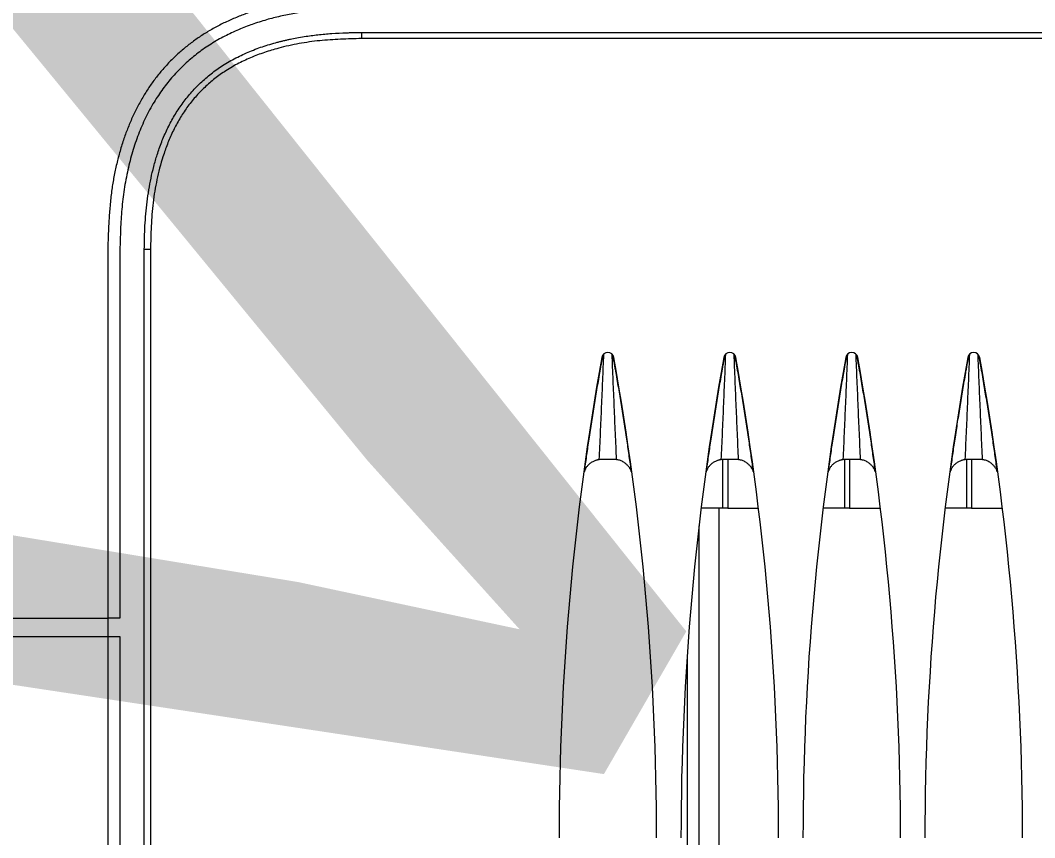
# Model space of a CAD drawing. Header units: metres. Extents: x -101133.8 to -101066.7, y -24899.3 to -24824.7.
# Drawn here: x -101108.5164 to -101108.4333, y -24833.4505 to -24833.3835 of the extents above; entities that cross this region are included whole.
import ezdxf

# ---------------------------------------------------------------- set-up
doc = ezdxf.new("R2010")
doc.units = ezdxf.units.M
doc.header["$LTSCALE"] = 0.2
doc.header["$PDSIZE"] = -5
for name, color, linetype in [('CMT-COTATION DIVERS', 1, 'Continuous'), ('CMT-CVC-MATERIEL', 30, 'Continuous'), ('CMT-PLB-EV-SOUS DALLAGE', 1, 'Continuous')]:
    doc.layers.add(name, color=color, linetype=linetype)
doc.styles.add('Arial', font='arial.ttf')
doc.styles.get("Standard").update_dxf_attribs({"font": 'arial.ttf'})
doc.dimstyles.get("Standard").update_dxf_attribs({"dimtxt": 0.18, "dimasz": 0.18, "dimexe": 0.18, "dimexo": 0.0625, "dimgap": 0.09, "dimtad": 0, "dimtih": 1, "dimtoh": 1, "dimdec": 4, "dimzin": 0, "dimdsep": 46, "dimtxsty": 'Standard', "dimcen": 0.09, "dimadec": 0, "dimazin": 0, "dimtfac": 1, "dimtdec": 4, "dimtofl": 0, "dimtmove": 0, "dimatfit": 3, "dimfxl": 1, "dimtolj": 1, "dimtzin": 0, "dimarcsym": 0})

# ---------------------------------------------------------------- blocks, each defined once
blk = doc.blocks.new('Cassette 600x600')
at = {"linetype": 'Continuous', "lineweight": 13}
for p, q in [((-20483.73, 72.805), (-20483.73, 443.205)), ((-20483.23, 443.205), (-20483.23, 72.805)), ((-20449.23, 124.73), (-20449.23, 124.764)), ((-20444.73, 122.832), (-20444.73, 125.361)), ((-20455.73, 123.702), (-20455.73, 123.736)), ((-20448.72, 123.7), (-20448.73, 123.527)), ((-20455.73, 122.274), (-20455.73, 122.308)), ((-20448.73, 122.832), (-20444.73, 122.832)), ((-20448.73, 122.483), (-20448.72, 122.31)), ((-20448.726, 122.421), (-20444.73, 122.421)), ((-20444.73, 122.832), (-20444.73, 122.421)), ((-20444.73, 122.421), (-20444.73, 120.649)), ((-20449.23, 121.246), (-20449.23, 121.28)), ((-20444.73, 112.832), (-20444.73, 115.361)), ((-20449.23, 114.73), (-20449.23, 114.764)), ((-20455.73, 113.702), (-20455.73, 113.736)), ((-20448.72, 113.7), (-20448.73, 113.527)), ((-20455.73, 112.274), (-20455.73, 112.308)), ((-20448.73, 112.832), (-20444.73, 112.832)), ((-20448.73, 112.483), (-20448.72, 112.31)), ((-20448.726, 112.421), (-20444.73, 112.421)), ((-20444.73, 112.832), (-20444.73, 112.421)), ((-20444.73, 112.421), (-20444.73, 110.649)), ((-20449.23, 111.246), (-20449.23, 111.28)), ((-20444.73, 102.832), (-20444.73, 105.361)), ((-20449.23, 104.73), (-20449.23, 104.764)), ((-20455.73, 103.702), (-20455.73, 103.736)), ((-20448.72, 103.7), (-20448.73, 103.527)), ((-20455.73, 102.274), (-20455.73, 102.308)), ((-20448.73, 102.832), (-20444.73, 102.832)), ((-20448.73, 102.483), (-20448.72, 102.31)), ((-20448.726, 102.421), (-20444.73, 102.421)), ((-20444.73, 102.832), (-20444.73, 102.421)), ((-20444.73, 102.421), (-20444.73, 100.649)), ((-20444.73, 102.102), (-20340.23, 102.102)), ((-20449.23, 101.246), (-20449.23, 101.28)), ((-20443.282, 100.477), (-20340.23, 100.477)), ((-20432.638, 99.505), (-20340.23, 99.505)), ((-20455.73, 93.702), (-20455.73, 93.736)), ((-20448.72, 93.7), (-20448.73, 93.527)), ((-20448.73, 92.483), (-20448.72, 92.31)), ((-20455.73, 92.274), (-20455.73, 92.308)), ((-20483.73, 72.805), (-20483.23, 72.805)), ((-20465.93, 55.505), (-20465.93, 55.005)), ((-20465.93, 55.505), (-20095.53, 55.505)), ((-20095.53, 55.005), (-20465.93, 55.005)), ((-20465.93, 53.005), (-20456.729, 53.005)), ((-20456.729, 53.005), (-20435.73, 53.005)), ((-20437.73, 53.005), (-20436.942, 53.005)), ((-20435.73, 53.005), (-20435.73, 52.005)), ((-20434.23, 53.005), (-20127.23, 53.005)), ((-20434.23, 52.005), (-20434.23, 53.005)), ((-20465.93, 52.005), (-20435.73, 52.005)), ((-20435.73, -42.828), (-20435.73, 52.005)), ((-20435.73, 52.005), (-20434.23, 52.005)), ((-20434.23, -42.828), (-20434.23, 52.005)), ((-20434.23, 52.005), (-20127.23, 52.005))]:
    blk.add_line(p, q, dxfattribs=at)
for centre, radius, start, end in [((-20417.73, -95.495), 222.5, 90, 100.18749), ((-20456.995, 123.005), 0.5, 100.18749, 259.81251), ((-20417.73, 341.505), 222.5, 259.81251, 270), ((-20417.73, -105.495), 222.5, 90, 100.18749), ((-20456.995, 113.005), 0.5, 100.18749, 259.81251), ((-20417.73, 331.505), 222.5, 259.81251, 270), ((-20417.73, -115.495), 222.5, 90, 100.18749), ((-20456.995, 103.005), 0.5, 100.18749, 259.81251), ((-20417.73, 321.505), 222.5, 259.81251, 270), ((-20417.73, -125.495), 222.5, 90, 100.18749), ((-20456.995, 93.005), 0.5, 100.18749, 259.81251), ((-20417.73, 311.505), 222.5, 259.81251, 270)]:
    blk.add_arc(centre, radius, start, end, dxfattribs=at)
for points, knots in [([(-20447.719, 124.945), (-20447.929, 124.916), (-20448.138, 124.887), (-20448.347, 124.857), (-20448.556, 124.828), (-20448.764, 124.799), (-20448.975, 124.769), (-20449.185, 124.739), (-20449.396, 124.709), (-20449.602, 124.679), (-20449.808, 124.65), (-20450.008, 124.621), (-20450.229, 124.588), (-20450.451, 124.555), (-20450.694, 124.519), (-20450.931, 124.483), (-20451.168, 124.447), (-20451.399, 124.412), (-20451.632, 124.376), (-20451.865, 124.34), (-20452.099, 124.303), (-20452.333, 124.266), (-20452.567, 124.229), (-20452.8, 124.192), (-20453.034, 124.154), (-20453.267, 124.117), (-20453.5, 124.079), (-20453.734, 124.04), (-20453.968, 124.002), (-20454.204, 123.963), (-20454.434, 123.924), (-20454.664, 123.886), (-20454.888, 123.848), (-20455.133, 123.806), (-20455.378, 123.764), (-20455.644, 123.718), (-20455.833, 123.685), (-20455.977, 123.66), (-20456.077, 123.642), (-20456.188, 123.622), (-20456.3, 123.602), (-20456.424, 123.581), (-20456.544, 123.559), (-20456.664, 123.538), (-20456.782, 123.517), (-20456.9, 123.496), (-20457.018, 123.475), (-20457.136, 123.453), (-20457.255, 123.432)], [0, 0, 0, 0, 1, 1, 1, 2, 2, 2, 3, 3, 3, 4, 4, 4, 5, 5, 5, 6, 6, 6, 7, 7, 7, 8, 8, 8, 9, 9, 9, 10, 10, 10, 11, 11, 11, 12, 12, 12, 13, 13, 13, 14, 14, 14, 15, 15, 15, 16, 16, 16, 16]), ([(-20447.719, 124.945), (-20447.727, 124.942), (-20447.735, 124.939), (-20447.743, 124.936), (-20447.751, 124.934), (-20447.759, 124.931), (-20447.767, 124.928), (-20447.775, 124.925), (-20447.783, 124.921), (-20447.79, 124.918), (-20447.798, 124.916), (-20447.805, 124.913), (-20447.814, 124.909), (-20447.836, 124.9), (-20447.871, 124.884), (-20447.901, 124.869), (-20447.932, 124.854), (-20447.958, 124.84), (-20447.984, 124.824), (-20448.011, 124.808), (-20448.039, 124.791), (-20448.063, 124.775), (-20448.088, 124.759), (-20448.109, 124.744), (-20448.137, 124.722), (-20448.166, 124.7), (-20448.202, 124.67), (-20448.233, 124.642), (-20448.265, 124.614), (-20448.293, 124.586), (-20448.32, 124.557), (-20448.348, 124.528), (-20448.375, 124.497), (-20448.398, 124.468), (-20448.422, 124.439), (-20448.442, 124.412), (-20448.467, 124.375), (-20448.493, 124.338), (-20448.523, 124.29), (-20448.548, 124.244), (-20448.574, 124.197), (-20448.595, 124.153), (-20448.614, 124.109), (-20448.633, 124.064), (-20448.649, 124.02), (-20448.664, 123.971), (-20448.678, 123.922), (-20448.691, 123.868), (-20448.698, 123.833), (-20448.701, 123.82), (-20448.703, 123.81), (-20448.705, 123.799), (-20448.706, 123.789), (-20448.708, 123.777), (-20448.71, 123.766), (-20448.712, 123.755), (-20448.713, 123.744), (-20448.715, 123.733), (-20448.717, 123.722), (-20448.718, 123.711), (-20448.72, 123.7)], [0, 0, 0, 0, 1, 1, 1, 2, 2, 2, 3, 3, 3, 4, 4, 4, 5, 5, 5, 6, 6, 6, 7, 7, 7, 8, 8, 8, 9, 9, 9, 10, 10, 10, 11, 11, 11, 12, 12, 12, 13, 13, 13, 14, 14, 14, 15, 15, 15, 16, 16, 16, 17, 17, 17, 18, 18, 18, 19, 19, 19, 20, 20, 20, 20]), ([(-20457.374, 123.331), (-20457.014, 123.346), (-20456.653, 123.36), (-20456.293, 123.375), (-20455.933, 123.39), (-20455.573, 123.404), (-20455.212, 123.419), (-20454.852, 123.434), (-20454.492, 123.449), (-20454.132, 123.464), (-20453.771, 123.479), (-20453.411, 123.494), (-20453.05, 123.509), (-20452.69, 123.524), (-20452.329, 123.54), (-20451.968, 123.556), (-20451.607, 123.571), (-20451.246, 123.587), (-20450.885, 123.603), (-20450.525, 123.619), (-20450.164, 123.635), (-20449.803, 123.651), (-20449.442, 123.668), (-20449.081, 123.684), (-20448.72, 123.7)], [0, 0, 0, 0, 1, 1, 1, 2, 2, 2, 3, 3, 3, 4, 4, 4, 5, 5, 5, 6, 6, 6, 7, 7, 7, 8, 8, 8, 8]), ([(-20448.73, 123.527), (-20448.73, 123.507), (-20448.73, 123.487), (-20448.73, 123.466), (-20448.73, 123.446), (-20448.73, 123.425), (-20448.73, 123.404), (-20448.73, 123.383), (-20448.73, 123.363), (-20448.73, 123.341), (-20448.73, 123.32), (-20448.73, 123.299), (-20448.73, 123.277), (-20448.73, 123.255), (-20448.73, 123.233), (-20448.73, 123.211), (-20448.73, 123.189), (-20448.73, 123.166), (-20448.73, 123.143), (-20448.73, 123.121), (-20448.73, 123.098), (-20448.73, 123.075), (-20448.73, 123.052), (-20448.73, 123.029), (-20448.73, 123.006), (-20448.73, 122.983), (-20448.73, 122.96), (-20448.73, 122.937), (-20448.73, 122.914), (-20448.73, 122.891), (-20448.73, 122.868), (-20448.73, 122.845), (-20448.73, 122.823), (-20448.73, 122.8), (-20448.73, 122.778), (-20448.73, 122.756), (-20448.73, 122.734), (-20448.73, 122.712), (-20448.73, 122.691), (-20448.73, 122.67), (-20448.73, 122.648), (-20448.73, 122.627), (-20448.73, 122.607), (-20448.73, 122.586), (-20448.73, 122.565), (-20448.73, 122.544), (-20448.73, 122.524), (-20448.73, 122.503), (-20448.73, 122.483)], [0, 0, 0, 0, 1, 1, 1, 2, 2, 2, 3, 3, 3, 4, 4, 4, 5, 5, 5, 6, 6, 6, 7, 7, 7, 8, 8, 8, 9, 9, 9, 10, 10, 10, 11, 11, 11, 12, 12, 12, 13, 13, 13, 14, 14, 14, 15, 15, 15, 16, 16, 16, 16]), ([(-20448.72, 122.31), (-20449.081, 122.327), (-20449.442, 122.343), (-20449.803, 122.359), (-20450.164, 122.375), (-20450.525, 122.391), (-20450.885, 122.407), (-20451.246, 122.423), (-20451.607, 122.439), (-20451.968, 122.454), (-20452.329, 122.47), (-20452.69, 122.486), (-20453.05, 122.501), (-20453.411, 122.516), (-20453.771, 122.532), (-20454.132, 122.547), (-20454.492, 122.562), (-20454.852, 122.576), (-20455.212, 122.591), (-20455.573, 122.606), (-20455.933, 122.621), (-20456.293, 122.635), (-20456.653, 122.65), (-20457.014, 122.664), (-20457.374, 122.679)], [0, 0, 0, 0, 1, 1, 1, 2, 2, 2, 3, 3, 3, 4, 4, 4, 5, 5, 5, 6, 6, 6, 7, 7, 7, 8, 8, 8, 8]), ([(-20457.255, 122.578), (-20457.136, 122.557), (-20457.018, 122.536), (-20456.9, 122.515), (-20456.782, 122.493), (-20456.664, 122.473), (-20456.544, 122.451), (-20456.424, 122.43), (-20456.3, 122.408), (-20456.188, 122.388), (-20456.077, 122.368), (-20455.977, 122.351), (-20455.833, 122.325), (-20455.644, 122.292), (-20455.378, 122.246), (-20455.133, 122.204), (-20454.889, 122.163), (-20454.664, 122.125), (-20454.434, 122.086), (-20454.204, 122.048), (-20453.968, 122.008), (-20453.734, 121.97), (-20453.5, 121.931), (-20453.267, 121.894), (-20453.034, 121.856), (-20452.8, 121.818), (-20452.567, 121.781), (-20452.333, 121.744), (-20452.099, 121.707), (-20451.865, 121.67), (-20451.632, 121.634), (-20451.399, 121.598), (-20451.168, 121.563), (-20450.931, 121.527), (-20450.694, 121.491), (-20450.451, 121.455), (-20450.229, 121.422), (-20450.008, 121.39), (-20449.808, 121.361), (-20449.602, 121.331), (-20449.396, 121.301), (-20449.185, 121.271), (-20448.975, 121.241), (-20448.764, 121.212), (-20448.556, 121.182), (-20448.347, 121.153), (-20448.138, 121.124), (-20447.929, 121.094), (-20447.719, 121.065)], [0, 0, 0, 0, 1, 1, 1, 2, 2, 2, 3, 3, 3, 4, 4, 4, 5, 5, 5, 6, 6, 6, 7, 7, 7, 8, 8, 8, 9, 9, 9, 10, 10, 10, 11, 11, 11, 12, 12, 12, 13, 13, 13, 14, 14, 14, 15, 15, 15, 16, 16, 16, 16]), ([(-20448.72, 122.31), (-20448.714, 122.279), (-20448.708, 122.248), (-20448.702, 122.217), (-20448.696, 122.186), (-20448.689, 122.155), (-20448.682, 122.124), (-20448.675, 122.092), (-20448.666, 122.061), (-20448.658, 122.031), (-20448.649, 122.001), (-20448.641, 121.974), (-20448.628, 121.939), (-20448.615, 121.904), (-20448.597, 121.862), (-20448.578, 121.823), (-20448.559, 121.783), (-20448.538, 121.746), (-20448.516, 121.709), (-20448.493, 121.672), (-20448.469, 121.635), (-20448.441, 121.598), (-20448.413, 121.56), (-20448.381, 121.521), (-20448.354, 121.49), (-20448.327, 121.459), (-20448.306, 121.437), (-20448.282, 121.412), (-20448.257, 121.388), (-20448.23, 121.363), (-20448.202, 121.339), (-20448.175, 121.315), (-20448.147, 121.293), (-20448.116, 121.27), (-20448.084, 121.248), (-20448.049, 121.225), (-20448.021, 121.208), (-20447.993, 121.192), (-20447.972, 121.181), (-20447.949, 121.169), (-20447.926, 121.157), (-20447.9, 121.145), (-20447.874, 121.133), (-20447.849, 121.121), (-20447.823, 121.11), (-20447.797, 121.098), (-20447.772, 121.087), (-20447.745, 121.076), (-20447.719, 121.065)], [0, 0, 0, 0, 1, 1, 1, 2, 2, 2, 3, 3, 3, 4, 4, 4, 5, 5, 5, 6, 6, 6, 7, 7, 7, 8, 8, 8, 9, 9, 9, 10, 10, 10, 11, 11, 11, 12, 12, 12, 13, 13, 13, 14, 14, 14, 15, 15, 15, 16, 16, 16, 16]), ([(-20447.719, 114.945), (-20447.929, 114.916), (-20448.138, 114.887), (-20448.347, 114.857), (-20448.556, 114.828), (-20448.764, 114.799), (-20448.975, 114.769), (-20449.185, 114.739), (-20449.396, 114.709), (-20449.602, 114.679), (-20449.808, 114.65), (-20450.008, 114.621), (-20450.229, 114.588), (-20450.451, 114.555), (-20450.694, 114.519), (-20450.931, 114.483), (-20451.168, 114.447), (-20451.399, 114.412), (-20451.632, 114.376), (-20451.865, 114.34), (-20452.099, 114.303), (-20452.333, 114.266), (-20452.567, 114.229), (-20452.8, 114.192), (-20453.034, 114.154), (-20453.267, 114.117), (-20453.5, 114.079), (-20453.734, 114.04), (-20453.968, 114.002), (-20454.204, 113.963), (-20454.434, 113.924), (-20454.664, 113.886), (-20454.888, 113.848), (-20455.133, 113.806), (-20455.378, 113.764), (-20455.644, 113.718), (-20455.833, 113.685), (-20455.977, 113.66), (-20456.077, 113.642), (-20456.188, 113.622), (-20456.3, 113.602), (-20456.424, 113.581), (-20456.544, 113.559), (-20456.664, 113.538), (-20456.782, 113.517), (-20456.9, 113.496), (-20457.018, 113.475), (-20457.136, 113.453), (-20457.255, 113.432)], [0, 0, 0, 0, 1, 1, 1, 2, 2, 2, 3, 3, 3, 4, 4, 4, 5, 5, 5, 6, 6, 6, 7, 7, 7, 8, 8, 8, 9, 9, 9, 10, 10, 10, 11, 11, 11, 12, 12, 12, 13, 13, 13, 14, 14, 14, 15, 15, 15, 16, 16, 16, 16]), ([(-20447.719, 114.945), (-20447.727, 114.942), (-20447.735, 114.939), (-20447.743, 114.936), (-20447.751, 114.934), (-20447.759, 114.931), (-20447.767, 114.928), (-20447.775, 114.925), (-20447.783, 114.921), (-20447.79, 114.918), (-20447.798, 114.916), (-20447.805, 114.913), (-20447.814, 114.909), (-20447.836, 114.9), (-20447.871, 114.884), (-20447.901, 114.869), (-20447.932, 114.854), (-20447.958, 114.84), (-20447.984, 114.824), (-20448.011, 114.808), (-20448.039, 114.791), (-20448.063, 114.775), (-20448.088, 114.759), (-20448.109, 114.744), (-20448.137, 114.722), (-20448.166, 114.7), (-20448.202, 114.67), (-20448.233, 114.642), (-20448.265, 114.614), (-20448.293, 114.586), (-20448.32, 114.557), (-20448.348, 114.528), (-20448.375, 114.497), (-20448.398, 114.468), (-20448.422, 114.439), (-20448.442, 114.412), (-20448.467, 114.375), (-20448.493, 114.338), (-20448.523, 114.29), (-20448.548, 114.244), (-20448.574, 114.197), (-20448.595, 114.153), (-20448.614, 114.109), (-20448.633, 114.064), (-20448.649, 114.02), (-20448.664, 113.971), (-20448.678, 113.922), (-20448.691, 113.868), (-20448.698, 113.833), (-20448.701, 113.82), (-20448.703, 113.81), (-20448.705, 113.799), (-20448.706, 113.789), (-20448.708, 113.777), (-20448.71, 113.766), (-20448.712, 113.755), (-20448.713, 113.744), (-20448.715, 113.733), (-20448.717, 113.722), (-20448.718, 113.711), (-20448.72, 113.7)], [0, 0, 0, 0, 1, 1, 1, 2, 2, 2, 3, 3, 3, 4, 4, 4, 5, 5, 5, 6, 6, 6, 7, 7, 7, 8, 8, 8, 9, 9, 9, 10, 10, 10, 11, 11, 11, 12, 12, 12, 13, 13, 13, 14, 14, 14, 15, 15, 15, 16, 16, 16, 17, 17, 17, 18, 18, 18, 19, 19, 19, 20, 20, 20, 20]), ([(-20457.374, 113.331), (-20457.014, 113.346), (-20456.653, 113.36), (-20456.293, 113.375), (-20455.933, 113.39), (-20455.573, 113.404), (-20455.212, 113.419), (-20454.852, 113.434), (-20454.492, 113.449), (-20454.132, 113.464), (-20453.771, 113.479), (-20453.411, 113.494), (-20453.05, 113.509), (-20452.69, 113.524), (-20452.329, 113.54), (-20451.968, 113.556), (-20451.607, 113.571), (-20451.246, 113.587), (-20450.885, 113.603), (-20450.525, 113.619), (-20450.164, 113.635), (-20449.803, 113.651), (-20449.442, 113.668), (-20449.081, 113.684), (-20448.72, 113.7)], [0, 0, 0, 0, 1, 1, 1, 2, 2, 2, 3, 3, 3, 4, 4, 4, 5, 5, 5, 6, 6, 6, 7, 7, 7, 8, 8, 8, 8]), ([(-20448.73, 113.527), (-20448.73, 113.507), (-20448.73, 113.487), (-20448.73, 113.466), (-20448.73, 113.446), (-20448.73, 113.425), (-20448.73, 113.404), (-20448.73, 113.383), (-20448.73, 113.363), (-20448.73, 113.341), (-20448.73, 113.32), (-20448.73, 113.299), (-20448.73, 113.277), (-20448.73, 113.255), (-20448.73, 113.233), (-20448.73, 113.211), (-20448.73, 113.189), (-20448.73, 113.166), (-20448.73, 113.143), (-20448.73, 113.121), (-20448.73, 113.098), (-20448.73, 113.075), (-20448.73, 113.052), (-20448.73, 113.029), (-20448.73, 113.006), (-20448.73, 112.983), (-20448.73, 112.96), (-20448.73, 112.937), (-20448.73, 112.914), (-20448.73, 112.891), (-20448.73, 112.868), (-20448.73, 112.845), (-20448.73, 112.823), (-20448.73, 112.8), (-20448.73, 112.778), (-20448.73, 112.756), (-20448.73, 112.734), (-20448.73, 112.712), (-20448.73, 112.691), (-20448.73, 112.67), (-20448.73, 112.648), (-20448.73, 112.627), (-20448.73, 112.607), (-20448.73, 112.586), (-20448.73, 112.565), (-20448.73, 112.544), (-20448.73, 112.524), (-20448.73, 112.503), (-20448.73, 112.483)], [0, 0, 0, 0, 1, 1, 1, 2, 2, 2, 3, 3, 3, 4, 4, 4, 5, 5, 5, 6, 6, 6, 7, 7, 7, 8, 8, 8, 9, 9, 9, 10, 10, 10, 11, 11, 11, 12, 12, 12, 13, 13, 13, 14, 14, 14, 15, 15, 15, 16, 16, 16, 16]), ([(-20448.72, 112.31), (-20449.081, 112.327), (-20449.442, 112.343), (-20449.803, 112.359), (-20450.164, 112.375), (-20450.525, 112.391), (-20450.885, 112.407), (-20451.246, 112.423), (-20451.607, 112.439), (-20451.968, 112.454), (-20452.329, 112.47), (-20452.69, 112.486), (-20453.05, 112.501), (-20453.411, 112.516), (-20453.771, 112.532), (-20454.132, 112.547), (-20454.492, 112.562), (-20454.852, 112.577), (-20455.212, 112.591), (-20455.573, 112.606), (-20455.933, 112.621), (-20456.293, 112.635), (-20456.653, 112.65), (-20457.014, 112.664), (-20457.374, 112.679)], [0, 0, 0, 0, 1, 1, 1, 2, 2, 2, 3, 3, 3, 4, 4, 4, 5, 5, 5, 6, 6, 6, 7, 7, 7, 8, 8, 8, 8]), ([(-20457.255, 112.578), (-20457.136, 112.557), (-20457.018, 112.536), (-20456.9, 112.515), (-20456.782, 112.493), (-20456.664, 112.473), (-20456.544, 112.451), (-20456.424, 112.43), (-20456.3, 112.408), (-20456.188, 112.388), (-20456.077, 112.368), (-20455.977, 112.351), (-20455.833, 112.325), (-20455.644, 112.292), (-20455.378, 112.246), (-20455.133, 112.204), (-20454.889, 112.163), (-20454.664, 112.125), (-20454.434, 112.086), (-20454.204, 112.048), (-20453.968, 112.008), (-20453.734, 111.97), (-20453.5, 111.931), (-20453.267, 111.894), (-20453.034, 111.856), (-20452.8, 111.818), (-20452.567, 111.781), (-20452.333, 111.744), (-20452.099, 111.707), (-20451.865, 111.67), (-20451.632, 111.634), (-20451.399, 111.598), (-20451.168, 111.563), (-20450.931, 111.527), (-20450.694, 111.491), (-20450.451, 111.455), (-20450.229, 111.422), (-20450.008, 111.39), (-20449.808, 111.361), (-20449.602, 111.331), (-20449.396, 111.301), (-20449.185, 111.271), (-20448.975, 111.241), (-20448.764, 111.212), (-20448.556, 111.182), (-20448.347, 111.153), (-20448.138, 111.124), (-20447.929, 111.094), (-20447.719, 111.065)], [0, 0, 0, 0, 1, 1, 1, 2, 2, 2, 3, 3, 3, 4, 4, 4, 5, 5, 5, 6, 6, 6, 7, 7, 7, 8, 8, 8, 9, 9, 9, 10, 10, 10, 11, 11, 11, 12, 12, 12, 13, 13, 13, 14, 14, 14, 15, 15, 15, 16, 16, 16, 16]), ([(-20448.72, 112.31), (-20448.714, 112.279), (-20448.708, 112.248), (-20448.702, 112.217), (-20448.696, 112.186), (-20448.689, 112.155), (-20448.682, 112.124), (-20448.675, 112.092), (-20448.666, 112.061), (-20448.658, 112.031), (-20448.649, 112.001), (-20448.641, 111.974), (-20448.628, 111.939), (-20448.615, 111.904), (-20448.597, 111.862), (-20448.578, 111.823), (-20448.559, 111.783), (-20448.538, 111.746), (-20448.516, 111.709), (-20448.493, 111.672), (-20448.469, 111.635), (-20448.441, 111.598), (-20448.413, 111.56), (-20448.381, 111.521), (-20448.354, 111.49), (-20448.327, 111.459), (-20448.306, 111.437), (-20448.282, 111.412), (-20448.257, 111.388), (-20448.23, 111.363), (-20448.202, 111.339), (-20448.175, 111.315), (-20448.147, 111.293), (-20448.116, 111.27), (-20448.084, 111.248), (-20448.049, 111.225), (-20448.021, 111.208), (-20447.993, 111.192), (-20447.972, 111.181), (-20447.949, 111.169), (-20447.926, 111.157), (-20447.9, 111.145), (-20447.874, 111.133), (-20447.849, 111.121), (-20447.823, 111.11), (-20447.797, 111.098), (-20447.772, 111.087), (-20447.745, 111.076), (-20447.719, 111.065)], [0, 0, 0, 0, 1, 1, 1, 2, 2, 2, 3, 3, 3, 4, 4, 4, 5, 5, 5, 6, 6, 6, 7, 7, 7, 8, 8, 8, 9, 9, 9, 10, 10, 10, 11, 11, 11, 12, 12, 12, 13, 13, 13, 14, 14, 14, 15, 15, 15, 16, 16, 16, 16]), ([(-20447.719, 104.945), (-20447.929, 104.916), (-20448.138, 104.887), (-20448.347, 104.857), (-20448.556, 104.828), (-20448.764, 104.799), (-20448.975, 104.769), (-20449.185, 104.739), (-20449.396, 104.709), (-20449.602, 104.679), (-20449.808, 104.65), (-20450.008, 104.621), (-20450.229, 104.588), (-20450.451, 104.555), (-20450.694, 104.519), (-20450.931, 104.483), (-20451.168, 104.447), (-20451.399, 104.412), (-20451.632, 104.376), (-20451.865, 104.34), (-20452.099, 104.303), (-20452.333, 104.266), (-20452.567, 104.229), (-20452.8, 104.192), (-20453.034, 104.154), (-20453.267, 104.117), (-20453.5, 104.079), (-20453.734, 104.04), (-20453.968, 104.002), (-20454.204, 103.963), (-20454.434, 103.924), (-20454.664, 103.886), (-20454.888, 103.848), (-20455.133, 103.806), (-20455.378, 103.764), (-20455.644, 103.718), (-20455.833, 103.685), (-20455.977, 103.66), (-20456.077, 103.642), (-20456.188, 103.622), (-20456.3, 103.602), (-20456.424, 103.581), (-20456.544, 103.559), (-20456.664, 103.538), (-20456.782, 103.517), (-20456.9, 103.496), (-20457.018, 103.475), (-20457.136, 103.453), (-20457.255, 103.432)], [0, 0, 0, 0, 1, 1, 1, 2, 2, 2, 3, 3, 3, 4, 4, 4, 5, 5, 5, 6, 6, 6, 7, 7, 7, 8, 8, 8, 9, 9, 9, 10, 10, 10, 11, 11, 11, 12, 12, 12, 13, 13, 13, 14, 14, 14, 15, 15, 15, 16, 16, 16, 16]), ([(-20447.719, 104.945), (-20447.727, 104.942), (-20447.735, 104.939), (-20447.743, 104.936), (-20447.751, 104.934), (-20447.759, 104.931), (-20447.767, 104.928), (-20447.775, 104.925), (-20447.783, 104.921), (-20447.79, 104.918), (-20447.798, 104.916), (-20447.805, 104.913), (-20447.814, 104.909), (-20447.836, 104.9), (-20447.871, 104.884), (-20447.901, 104.869), (-20447.932, 104.854), (-20447.958, 104.84), (-20447.984, 104.824), (-20448.011, 104.808), (-20448.039, 104.791), (-20448.063, 104.775), (-20448.088, 104.759), (-20448.109, 104.744), (-20448.137, 104.722), (-20448.166, 104.7), (-20448.202, 104.67), (-20448.233, 104.642), (-20448.265, 104.614), (-20448.293, 104.586), (-20448.32, 104.557), (-20448.348, 104.528), (-20448.375, 104.497), (-20448.398, 104.468), (-20448.422, 104.439), (-20448.442, 104.412), (-20448.467, 104.375), (-20448.493, 104.338), (-20448.523, 104.29), (-20448.548, 104.244), (-20448.574, 104.197), (-20448.595, 104.153), (-20448.614, 104.109), (-20448.633, 104.064), (-20448.649, 104.02), (-20448.664, 103.971), (-20448.678, 103.922), (-20448.691, 103.868), (-20448.698, 103.833), (-20448.701, 103.82), (-20448.703, 103.81), (-20448.705, 103.799), (-20448.706, 103.789), (-20448.708, 103.777), (-20448.71, 103.766), (-20448.712, 103.755), (-20448.713, 103.744), (-20448.715, 103.733), (-20448.717, 103.722), (-20448.718, 103.711), (-20448.72, 103.7)], [0, 0, 0, 0, 1, 1, 1, 2, 2, 2, 3, 3, 3, 4, 4, 4, 5, 5, 5, 6, 6, 6, 7, 7, 7, 8, 8, 8, 9, 9, 9, 10, 10, 10, 11, 11, 11, 12, 12, 12, 13, 13, 13, 14, 14, 14, 15, 15, 15, 16, 16, 16, 17, 17, 17, 18, 18, 18, 19, 19, 19, 20, 20, 20, 20]), ([(-20457.374, 103.331), (-20457.014, 103.346), (-20456.653, 103.36), (-20456.293, 103.375), (-20455.933, 103.39), (-20455.573, 103.404), (-20455.212, 103.419), (-20454.852, 103.434), (-20454.492, 103.449), (-20454.132, 103.464), (-20453.771, 103.479), (-20453.411, 103.494), (-20453.05, 103.509), (-20452.69, 103.524), (-20452.329, 103.54), (-20451.968, 103.556), (-20451.607, 103.571), (-20451.246, 103.587), (-20450.885, 103.603), (-20450.525, 103.619), (-20450.164, 103.635), (-20449.803, 103.651), (-20449.442, 103.668), (-20449.081, 103.684), (-20448.72, 103.7)], [0, 0, 0, 0, 1, 1, 1, 2, 2, 2, 3, 3, 3, 4, 4, 4, 5, 5, 5, 6, 6, 6, 7, 7, 7, 8, 8, 8, 8]), ([(-20448.73, 103.527), (-20448.73, 103.507), (-20448.73, 103.487), (-20448.73, 103.466), (-20448.73, 103.446), (-20448.73, 103.425), (-20448.73, 103.404), (-20448.73, 103.383), (-20448.73, 103.363), (-20448.73, 103.341), (-20448.73, 103.32), (-20448.73, 103.299), (-20448.73, 103.277), (-20448.73, 103.255), (-20448.73, 103.233), (-20448.73, 103.211), (-20448.73, 103.189), (-20448.73, 103.166), (-20448.73, 103.143), (-20448.73, 103.121), (-20448.73, 103.098), (-20448.73, 103.075), (-20448.73, 103.052), (-20448.73, 103.029), (-20448.73, 103.006), (-20448.73, 102.983), (-20448.73, 102.96), (-20448.73, 102.937), (-20448.73, 102.914), (-20448.73, 102.891), (-20448.73, 102.868), (-20448.73, 102.845), (-20448.73, 102.823), (-20448.73, 102.8), (-20448.73, 102.778), (-20448.73, 102.756), (-20448.73, 102.734), (-20448.73, 102.712), (-20448.73, 102.691), (-20448.73, 102.67), (-20448.73, 102.648), (-20448.73, 102.627), (-20448.73, 102.607), (-20448.73, 102.586), (-20448.73, 102.565), (-20448.73, 102.544), (-20448.73, 102.524), (-20448.73, 102.503), (-20448.73, 102.483)], [0, 0, 0, 0, 1, 1, 1, 2, 2, 2, 3, 3, 3, 4, 4, 4, 5, 5, 5, 6, 6, 6, 7, 7, 7, 8, 8, 8, 9, 9, 9, 10, 10, 10, 11, 11, 11, 12, 12, 12, 13, 13, 13, 14, 14, 14, 15, 15, 15, 16, 16, 16, 16]), ([(-20448.72, 102.31), (-20449.081, 102.327), (-20449.442, 102.343), (-20449.803, 102.359), (-20450.164, 102.375), (-20450.525, 102.391), (-20450.885, 102.407), (-20451.246, 102.423), (-20451.607, 102.439), (-20451.968, 102.454), (-20452.329, 102.47), (-20452.69, 102.486), (-20453.05, 102.501), (-20453.411, 102.516), (-20453.771, 102.532), (-20454.132, 102.547), (-20454.492, 102.562), (-20454.852, 102.577), (-20455.212, 102.591), (-20455.573, 102.606), (-20455.933, 102.621), (-20456.293, 102.635), (-20456.653, 102.65), (-20457.014, 102.664), (-20457.374, 102.679)], [0, 0, 0, 0, 1, 1, 1, 2, 2, 2, 3, 3, 3, 4, 4, 4, 5, 5, 5, 6, 6, 6, 7, 7, 7, 8, 8, 8, 8]), ([(-20457.255, 102.578), (-20457.136, 102.557), (-20457.018, 102.536), (-20456.9, 102.515), (-20456.782, 102.493), (-20456.664, 102.473), (-20456.544, 102.451), (-20456.424, 102.43), (-20456.3, 102.408), (-20456.188, 102.388), (-20456.077, 102.368), (-20455.977, 102.351), (-20455.833, 102.325), (-20455.644, 102.292), (-20455.378, 102.246), (-20455.133, 102.204), (-20454.889, 102.163), (-20454.664, 102.125), (-20454.434, 102.086), (-20454.204, 102.048), (-20453.968, 102.008), (-20453.734, 101.97), (-20453.5, 101.931), (-20453.267, 101.894), (-20453.034, 101.856), (-20452.8, 101.818), (-20452.567, 101.781), (-20452.333, 101.744), (-20452.099, 101.707), (-20451.865, 101.67), (-20451.632, 101.634), (-20451.399, 101.598), (-20451.168, 101.563), (-20450.931, 101.527), (-20450.694, 101.491), (-20450.451, 101.455), (-20450.229, 101.422), (-20450.008, 101.39), (-20449.808, 101.361), (-20449.602, 101.331), (-20449.396, 101.301), (-20449.185, 101.271), (-20448.975, 101.241), (-20448.764, 101.212), (-20448.556, 101.182), (-20448.347, 101.153), (-20448.138, 101.124), (-20447.929, 101.094), (-20447.719, 101.065)], [0, 0, 0, 0, 1, 1, 1, 2, 2, 2, 3, 3, 3, 4, 4, 4, 5, 5, 5, 6, 6, 6, 7, 7, 7, 8, 8, 8, 9, 9, 9, 10, 10, 10, 11, 11, 11, 12, 12, 12, 13, 13, 13, 14, 14, 14, 15, 15, 15, 16, 16, 16, 16]), ([(-20448.72, 102.31), (-20448.714, 102.279), (-20448.708, 102.248), (-20448.702, 102.217), (-20448.696, 102.186), (-20448.689, 102.155), (-20448.682, 102.124), (-20448.675, 102.093), (-20448.666, 102.061), (-20448.658, 102.031), (-20448.649, 102.001), (-20448.641, 101.974), (-20448.628, 101.939), (-20448.615, 101.904), (-20448.597, 101.862), (-20448.578, 101.823), (-20448.559, 101.783), (-20448.538, 101.746), (-20448.516, 101.709), (-20448.493, 101.672), (-20448.469, 101.635), (-20448.441, 101.598), (-20448.413, 101.56), (-20448.381, 101.521), (-20448.354, 101.49), (-20448.327, 101.459), (-20448.306, 101.437), (-20448.282, 101.412), (-20448.257, 101.388), (-20448.23, 101.363), (-20448.202, 101.339), (-20448.175, 101.315), (-20448.147, 101.293), (-20448.116, 101.27), (-20448.084, 101.248), (-20448.049, 101.225), (-20448.021, 101.208), (-20447.993, 101.192), (-20447.972, 101.181), (-20447.949, 101.169), (-20447.926, 101.157), (-20447.9, 101.145), (-20447.874, 101.133), (-20447.849, 101.121), (-20447.823, 101.11), (-20447.797, 101.098), (-20447.772, 101.087), (-20447.745, 101.076), (-20447.719, 101.065)], [0, 0, 0, 0, 1, 1, 1, 2, 2, 2, 3, 3, 3, 4, 4, 4, 5, 5, 5, 6, 6, 6, 7, 7, 7, 8, 8, 8, 9, 9, 9, 10, 10, 10, 11, 11, 11, 12, 12, 12, 13, 13, 13, 14, 14, 14, 15, 15, 15, 16, 16, 16, 16]), ([(-20447.719, 94.945), (-20447.929, 94.916), (-20448.138, 94.887), (-20448.347, 94.857), (-20448.556, 94.828), (-20448.764, 94.799), (-20448.975, 94.769), (-20449.185, 94.739), (-20449.396, 94.709), (-20449.602, 94.679), (-20449.808, 94.65), (-20450.008, 94.621), (-20450.229, 94.588), (-20450.451, 94.555), (-20450.694, 94.519), (-20450.931, 94.483), (-20451.168, 94.447), (-20451.399, 94.412), (-20451.632, 94.376), (-20451.865, 94.34), (-20452.099, 94.303), (-20452.333, 94.266), (-20452.567, 94.229), (-20452.8, 94.192), (-20453.034, 94.154), (-20453.267, 94.117), (-20453.5, 94.079), (-20453.734, 94.04), (-20453.968, 94.002), (-20454.204, 93.963), (-20454.434, 93.924), (-20454.664, 93.886), (-20454.888, 93.848), (-20455.133, 93.806), (-20455.378, 93.764), (-20455.644, 93.718), (-20455.833, 93.685), (-20455.977, 93.66), (-20456.077, 93.642), (-20456.188, 93.622), (-20456.3, 93.602), (-20456.424, 93.581), (-20456.544, 93.559), (-20456.664, 93.538), (-20456.782, 93.517), (-20456.9, 93.496), (-20457.018, 93.475), (-20457.136, 93.453), (-20457.255, 93.432)], [0, 0, 0, 0, 1, 1, 1, 2, 2, 2, 3, 3, 3, 4, 4, 4, 5, 5, 5, 6, 6, 6, 7, 7, 7, 8, 8, 8, 9, 9, 9, 10, 10, 10, 11, 11, 11, 12, 12, 12, 13, 13, 13, 14, 14, 14, 15, 15, 15, 16, 16, 16, 16]), ([(-20447.719, 94.945), (-20447.727, 94.942), (-20447.735, 94.939), (-20447.743, 94.936), (-20447.751, 94.934), (-20447.759, 94.931), (-20447.767, 94.928), (-20447.775, 94.925), (-20447.783, 94.921), (-20447.79, 94.918), (-20447.798, 94.916), (-20447.805, 94.913), (-20447.814, 94.909), (-20447.836, 94.9), (-20447.871, 94.884), (-20447.901, 94.869), (-20447.932, 94.854), (-20447.958, 94.84), (-20447.984, 94.824), (-20448.011, 94.808), (-20448.039, 94.791), (-20448.063, 94.775), (-20448.088, 94.759), (-20448.109, 94.744), (-20448.137, 94.722), (-20448.166, 94.7), (-20448.202, 94.67), (-20448.233, 94.642), (-20448.265, 94.614), (-20448.293, 94.586), (-20448.32, 94.557), (-20448.348, 94.528), (-20448.375, 94.497), (-20448.398, 94.468), (-20448.422, 94.439), (-20448.442, 94.412), (-20448.467, 94.375), (-20448.493, 94.338), (-20448.523, 94.29), (-20448.548, 94.244), (-20448.574, 94.197), (-20448.595, 94.153), (-20448.614, 94.109), (-20448.633, 94.064), (-20448.649, 94.02), (-20448.664, 93.971), (-20448.678, 93.922), (-20448.691, 93.868), (-20448.698, 93.833), (-20448.701, 93.82), (-20448.703, 93.81), (-20448.705, 93.799), (-20448.706, 93.789), (-20448.708, 93.777), (-20448.71, 93.766), (-20448.712, 93.755), (-20448.713, 93.744), (-20448.715, 93.733), (-20448.717, 93.722), (-20448.718, 93.711), (-20448.72, 93.7)], [0, 0, 0, 0, 1, 1, 1, 2, 2, 2, 3, 3, 3, 4, 4, 4, 5, 5, 5, 6, 6, 6, 7, 7, 7, 8, 8, 8, 9, 9, 9, 10, 10, 10, 11, 11, 11, 12, 12, 12, 13, 13, 13, 14, 14, 14, 15, 15, 15, 16, 16, 16, 17, 17, 17, 18, 18, 18, 19, 19, 19, 20, 20, 20, 20]), ([(-20457.374, 93.331), (-20457.014, 93.346), (-20456.653, 93.36), (-20456.293, 93.375), (-20455.933, 93.39), (-20455.573, 93.404), (-20455.212, 93.419), (-20454.852, 93.434), (-20454.492, 93.449), (-20454.132, 93.464), (-20453.771, 93.479), (-20453.411, 93.494), (-20453.05, 93.509), (-20452.69, 93.524), (-20452.329, 93.54), (-20451.968, 93.556), (-20451.607, 93.571), (-20451.246, 93.587), (-20450.885, 93.603), (-20450.525, 93.619), (-20450.164, 93.635), (-20449.803, 93.651), (-20449.442, 93.668), (-20449.081, 93.684), (-20448.72, 93.7)], [0, 0, 0, 0, 1, 1, 1, 2, 2, 2, 3, 3, 3, 4, 4, 4, 5, 5, 5, 6, 6, 6, 7, 7, 7, 8, 8, 8, 8]), ([(-20448.73, 93.527), (-20448.73, 93.507), (-20448.73, 93.487), (-20448.73, 93.466), (-20448.73, 93.446), (-20448.73, 93.425), (-20448.73, 93.404), (-20448.73, 93.383), (-20448.73, 93.363), (-20448.73, 93.341), (-20448.73, 93.32), (-20448.73, 93.299), (-20448.73, 93.277), (-20448.73, 93.255), (-20448.73, 93.233), (-20448.73, 93.211), (-20448.73, 93.189), (-20448.73, 93.166), (-20448.73, 93.143), (-20448.73, 93.121), (-20448.73, 93.098), (-20448.73, 93.075), (-20448.73, 93.052), (-20448.73, 93.029), (-20448.73, 93.006), (-20448.73, 92.983), (-20448.73, 92.96), (-20448.73, 92.937), (-20448.73, 92.914), (-20448.73, 92.891), (-20448.73, 92.868), (-20448.73, 92.845), (-20448.73, 92.823), (-20448.73, 92.8), (-20448.73, 92.778), (-20448.73, 92.756), (-20448.73, 92.734), (-20448.73, 92.712), (-20448.73, 92.691), (-20448.73, 92.67), (-20448.73, 92.648), (-20448.73, 92.627), (-20448.73, 92.607), (-20448.73, 92.586), (-20448.73, 92.565), (-20448.73, 92.544), (-20448.73, 92.524), (-20448.73, 92.503), (-20448.73, 92.483)], [0, 0, 0, 0, 1, 1, 1, 2, 2, 2, 3, 3, 3, 4, 4, 4, 5, 5, 5, 6, 6, 6, 7, 7, 7, 8, 8, 8, 9, 9, 9, 10, 10, 10, 11, 11, 11, 12, 12, 12, 13, 13, 13, 14, 14, 14, 15, 15, 15, 16, 16, 16, 16]), ([(-20448.72, 92.31), (-20449.081, 92.327), (-20449.442, 92.343), (-20449.803, 92.359), (-20450.164, 92.375), (-20450.525, 92.391), (-20450.885, 92.407), (-20451.246, 92.423), (-20451.607, 92.439), (-20451.968, 92.454), (-20452.329, 92.47), (-20452.69, 92.486), (-20453.05, 92.501), (-20453.411, 92.516), (-20453.771, 92.532), (-20454.132, 92.547), (-20454.492, 92.562), (-20454.852, 92.576), (-20455.212, 92.591), (-20455.573, 92.606), (-20455.933, 92.621), (-20456.293, 92.635), (-20456.653, 92.65), (-20457.014, 92.664), (-20457.374, 92.679)], [0, 0, 0, 0, 1, 1, 1, 2, 2, 2, 3, 3, 3, 4, 4, 4, 5, 5, 5, 6, 6, 6, 7, 7, 7, 8, 8, 8, 8]), ([(-20457.255, 92.578), (-20457.136, 92.557), (-20457.018, 92.536), (-20456.9, 92.515), (-20456.782, 92.493), (-20456.664, 92.473), (-20456.544, 92.451), (-20456.424, 92.43), (-20456.3, 92.408), (-20456.188, 92.388), (-20456.077, 92.368), (-20455.977, 92.351), (-20455.833, 92.325), (-20455.644, 92.292), (-20455.378, 92.246), (-20455.133, 92.204), (-20454.889, 92.163), (-20454.664, 92.125), (-20454.434, 92.086), (-20454.204, 92.047), (-20453.968, 92.008), (-20453.734, 91.97), (-20453.5, 91.931), (-20453.267, 91.894), (-20453.034, 91.856), (-20452.8, 91.818), (-20452.567, 91.781), (-20452.333, 91.744), (-20452.099, 91.707), (-20451.865, 91.67), (-20451.632, 91.634), (-20451.399, 91.598), (-20451.168, 91.563), (-20450.931, 91.527), (-20450.694, 91.491), (-20450.451, 91.455), (-20450.229, 91.422), (-20450.008, 91.39), (-20449.808, 91.361), (-20449.602, 91.331), (-20449.396, 91.301), (-20449.185, 91.271), (-20448.975, 91.241), (-20448.764, 91.212), (-20448.556, 91.182), (-20448.347, 91.153), (-20448.138, 91.124), (-20447.929, 91.094), (-20447.719, 91.065)], [0, 0, 0, 0, 1, 1, 1, 2, 2, 2, 3, 3, 3, 4, 4, 4, 5, 5, 5, 6, 6, 6, 7, 7, 7, 8, 8, 8, 9, 9, 9, 10, 10, 10, 11, 11, 11, 12, 12, 12, 13, 13, 13, 14, 14, 14, 15, 15, 15, 16, 16, 16, 16]), ([(-20448.72, 92.31), (-20448.714, 92.279), (-20448.708, 92.248), (-20448.702, 92.217), (-20448.696, 92.186), (-20448.689, 92.155), (-20448.682, 92.124), (-20448.675, 92.093), (-20448.666, 92.061), (-20448.658, 92.031), (-20448.649, 92.001), (-20448.641, 91.974), (-20448.628, 91.939), (-20448.615, 91.904), (-20448.597, 91.862), (-20448.578, 91.823), (-20448.559, 91.783), (-20448.538, 91.746), (-20448.516, 91.709), (-20448.493, 91.672), (-20448.469, 91.635), (-20448.441, 91.598), (-20448.413, 91.56), (-20448.381, 91.521), (-20448.354, 91.49), (-20448.327, 91.459), (-20448.306, 91.437), (-20448.282, 91.412), (-20448.257, 91.388), (-20448.23, 91.363), (-20448.202, 91.339), (-20448.175, 91.315), (-20448.147, 91.293), (-20448.116, 91.27), (-20448.084, 91.248), (-20448.049, 91.225), (-20448.021, 91.208), (-20447.993, 91.192), (-20447.972, 91.181), (-20447.949, 91.169), (-20447.926, 91.157), (-20447.9, 91.145), (-20447.874, 91.133), (-20447.849, 91.121), (-20447.823, 91.11), (-20447.797, 91.098), (-20447.772, 91.087), (-20447.745, 91.076), (-20447.719, 91.065)], [0, 0, 0, 0, 1, 1, 1, 2, 2, 2, 3, 3, 3, 4, 4, 4, 5, 5, 5, 6, 6, 6, 7, 7, 7, 8, 8, 8, 9, 9, 9, 10, 10, 10, 11, 11, 11, 12, 12, 12, 13, 13, 13, 14, 14, 14, 15, 15, 15, 16, 16, 16, 16]), ([(-20486.73, 72.805), (-20486.717, 72.405), (-20486.703, 72.006), (-20486.687, 71.606), (-20486.672, 71.206), (-20486.653, 70.805), (-20486.63, 70.408), (-20486.607, 70.01), (-20486.579, 69.616), (-20486.543, 69.213), (-20486.506, 68.81), (-20486.461, 68.398), (-20486.411, 68.023), (-20486.361, 67.647), (-20486.306, 67.307), (-20486.243, 66.959), (-20486.179, 66.61), (-20486.106, 66.253), (-20486.026, 65.903), (-20485.946, 65.552), (-20485.858, 65.207), (-20485.759, 64.858), (-20485.66, 64.508), (-20485.551, 64.154), (-20485.441, 63.826), (-20485.332, 63.499), (-20485.222, 63.198), (-20485.103, 62.894), (-20484.984, 62.59), (-20484.855, 62.282), (-20484.719, 61.981), (-20484.583, 61.679), (-20484.44, 61.384), (-20484.286, 61.089), (-20484.133, 60.795), (-20483.969, 60.502), (-20483.803, 60.225), (-20483.637, 59.948), (-20483.47, 59.688), (-20483.293, 59.429), (-20483.116, 59.171), (-20482.93, 58.915), (-20482.736, 58.666), (-20482.543, 58.416), (-20482.342, 58.174), (-20482.134, 57.937), (-20481.926, 57.701), (-20481.71, 57.471), (-20481.487, 57.248), (-20481.264, 57.025), (-20481.034, 56.809), (-20480.798, 56.601), (-20480.561, 56.393), (-20480.319, 56.192), (-20480.069, 55.999), (-20479.82, 55.805), (-20479.564, 55.619), (-20479.305, 55.442), (-20479.047, 55.265), (-20478.787, 55.098), (-20478.51, 54.932), (-20478.233, 54.766), (-20477.94, 54.602), (-20477.645, 54.449), (-20477.351, 54.295), (-20477.056, 54.152), (-20476.754, 54.016), (-20476.453, 53.88), (-20476.145, 53.751), (-20475.841, 53.632), (-20475.536, 53.513), (-20475.236, 53.403), (-20474.909, 53.294), (-20474.581, 53.184), (-20474.227, 53.075), (-20473.877, 52.976), (-20473.528, 52.877), (-20473.183, 52.789), (-20472.832, 52.709), (-20472.482, 52.629), (-20472.125, 52.556), (-20471.776, 52.492), (-20471.428, 52.429), (-20471.088, 52.374), (-20470.712, 52.324), (-20470.337, 52.274), (-20469.925, 52.229), (-20469.522, 52.192), (-20469.119, 52.156), (-20468.725, 52.128), (-20468.327, 52.105), (-20467.93, 52.082), (-20467.529, 52.063), (-20467.129, 52.048), (-20466.729, 52.032), (-20466.33, 52.018), (-20465.93, 52.005)], [0, 0, 0, 0, 1, 1, 1, 2, 2, 2, 3, 3, 3, 4, 4, 4, 5, 5, 5, 6, 6, 6, 7, 7, 7, 8, 8, 8, 9, 9, 9, 10, 10, 10, 11, 11, 11, 12, 12, 12, 13, 13, 13, 14, 14, 14, 15, 15, 15, 16, 16, 16, 17, 17, 17, 18, 18, 18, 19, 19, 19, 20, 20, 20, 21, 21, 21, 22, 22, 22, 23, 23, 23, 24, 24, 24, 25, 25, 25, 26, 26, 26, 27, 27, 27, 28, 28, 28, 29, 29, 29, 30, 30, 30, 31, 31, 31, 32, 32, 32, 32]), ([(-20485.73, 72.805), (-20485.717, 72.421), (-20485.705, 72.036), (-20485.689, 71.652), (-20485.674, 71.268), (-20485.657, 70.884), (-20485.635, 70.5), (-20485.613, 70.116), (-20485.586, 69.732), (-20485.552, 69.351), (-20485.518, 68.969), (-20485.477, 68.591), (-20485.426, 68.205), (-20485.375, 67.819), (-20485.313, 67.426), (-20485.24, 67.035), (-20485.167, 66.644), (-20485.084, 66.254), (-20484.993, 65.875), (-20484.902, 65.496), (-20484.803, 65.127), (-20484.681, 64.731), (-20484.56, 64.334), (-20484.415, 63.909), (-20484.305, 63.607), (-20484.218, 63.366), (-20484.153, 63.203), (-20484.078, 63.02), (-20484.003, 62.838), (-20483.918, 62.637), (-20483.831, 62.442), (-20483.744, 62.247), (-20483.655, 62.06), (-20483.563, 61.873), (-20483.471, 61.687), (-20483.376, 61.502), (-20483.274, 61.315), (-20483.173, 61.128), (-20483.066, 60.94), (-20482.955, 60.755), (-20482.844, 60.57), (-20482.73, 60.389), (-20482.612, 60.209), (-20482.494, 60.03), (-20482.373, 59.854), (-20482.247, 59.679), (-20482.12, 59.504), (-20481.989, 59.331), (-20481.857, 59.165), (-20481.726, 58.998), (-20481.592, 58.838), (-20481.455, 58.68), (-20481.318, 58.522), (-20481.177, 58.366), (-20481.032, 58.214), (-20480.887, 58.061), (-20480.738, 57.912), (-20480.588, 57.767), (-20480.437, 57.622), (-20480.285, 57.481), (-20480.124, 57.34), (-20479.964, 57.199), (-20479.796, 57.058), (-20479.626, 56.922), (-20479.456, 56.786), (-20479.285, 56.655), (-20479.109, 56.527), (-20478.933, 56.399), (-20478.752, 56.273), (-20478.574, 56.155), (-20478.397, 56.037), (-20478.222, 55.926), (-20478.024, 55.807), (-20477.826, 55.688), (-20477.604, 55.56), (-20477.385, 55.442), (-20477.166, 55.323), (-20476.95, 55.213), (-20476.73, 55.107), (-20476.509, 55), (-20476.285, 54.898), (-20476.06, 54.801), (-20475.836, 54.704), (-20475.611, 54.613), (-20475.378, 54.524), (-20475.146, 54.435), (-20474.906, 54.349), (-20474.666, 54.268), (-20474.427, 54.187), (-20474.187, 54.111), (-20473.945, 54.04), (-20473.703, 53.968), (-20473.457, 53.9), (-20473.216, 53.838), (-20472.974, 53.775), (-20472.736, 53.718), (-20472.48, 53.661), (-20472.223, 53.603), (-20471.948, 53.546), (-20471.677, 53.495), (-20471.406, 53.443), (-20471.139, 53.397), (-20470.87, 53.356), (-20470.6, 53.314), (-20470.329, 53.276), (-20470.058, 53.243), (-20469.787, 53.21), (-20469.517, 53.181), (-20469.244, 53.157), (-20468.97, 53.132), (-20468.693, 53.112), (-20468.417, 53.095), (-20468.141, 53.078), (-20467.865, 53.065), (-20467.589, 53.054), (-20467.313, 53.043), (-20467.036, 53.034), (-20466.76, 53.026), (-20466.483, 53.018), (-20466.206, 53.012), (-20465.93, 53.005)], [0, 0, 0, 0, 1, 1, 1, 2, 2, 2, 3, 3, 3, 4, 4, 4, 5, 5, 5, 6, 6, 6, 7, 7, 7, 8, 8, 8, 9, 9, 9, 10, 10, 10, 11, 11, 11, 12, 12, 12, 13, 13, 13, 14, 14, 14, 15, 15, 15, 16, 16, 16, 17, 17, 17, 18, 18, 18, 19, 19, 19, 20, 20, 20, 21, 21, 21, 22, 22, 22, 23, 23, 23, 24, 24, 24, 25, 25, 25, 26, 26, 26, 27, 27, 27, 28, 28, 28, 29, 29, 29, 30, 30, 30, 31, 31, 31, 32, 32, 32, 33, 33, 33, 34, 34, 34, 35, 35, 35, 36, 36, 36, 37, 37, 37, 38, 38, 38, 39, 39, 39, 40, 40, 40, 40]), ([(-20465.93, 55.005), (-20466.258, 55.007), (-20466.585, 55.01), (-20466.913, 55.018), (-20467.241, 55.026), (-20467.569, 55.04), (-20467.896, 55.058), (-20468.223, 55.077), (-20468.55, 55.1), (-20468.877, 55.129), (-20469.204, 55.159), (-20469.531, 55.193), (-20469.856, 55.234), (-20470.181, 55.275), (-20470.504, 55.321), (-20470.828, 55.375), (-20471.152, 55.429), (-20471.477, 55.49), (-20471.793, 55.556), (-20472.109, 55.622), (-20472.417, 55.693), (-20472.748, 55.781), (-20473.08, 55.869), (-20473.435, 55.973), (-20473.691, 56.053), (-20473.913, 56.122), (-20474.061, 56.173), (-20474.228, 56.232), (-20474.394, 56.292), (-20474.58, 56.36), (-20474.758, 56.43), (-20474.937, 56.499), (-20475.109, 56.57), (-20475.282, 56.645), (-20475.454, 56.72), (-20475.627, 56.798), (-20475.797, 56.879), (-20475.968, 56.96), (-20476.136, 57.045), (-20476.303, 57.132), (-20476.47, 57.22), (-20476.635, 57.311), (-20476.798, 57.405), (-20476.961, 57.5), (-20477.123, 57.598), (-20477.281, 57.699), (-20477.44, 57.8), (-20477.595, 57.904), (-20477.751, 58.014), (-20477.906, 58.123), (-20478.061, 58.238), (-20478.213, 58.356), (-20478.365, 58.474), (-20478.513, 58.595), (-20478.659, 58.72), (-20478.804, 58.844), (-20478.947, 58.973), (-20479.087, 59.104), (-20479.227, 59.235), (-20479.363, 59.37), (-20479.497, 59.508), (-20479.63, 59.646), (-20479.76, 59.787), (-20479.887, 59.93), (-20480.014, 60.074), (-20480.137, 60.22), (-20480.258, 60.37), (-20480.378, 60.52), (-20480.496, 60.674), (-20480.608, 60.827), (-20480.719, 60.98), (-20480.825, 61.132), (-20480.936, 61.3), (-20481.046, 61.467), (-20481.161, 61.65), (-20481.269, 61.832), (-20481.377, 62.014), (-20481.478, 62.196), (-20481.576, 62.38), (-20481.674, 62.565), (-20481.768, 62.753), (-20481.858, 62.942), (-20481.948, 63.131), (-20482.034, 63.322), (-20482.116, 63.515), (-20482.199, 63.708), (-20482.277, 63.902), (-20482.352, 64.099), (-20482.427, 64.295), (-20482.499, 64.495), (-20482.566, 64.691), (-20482.632, 64.886), (-20482.694, 65.078), (-20482.758, 65.29), (-20482.821, 65.501), (-20482.885, 65.733), (-20482.929, 65.895), (-20482.958, 66.005), (-20482.978, 66.083), (-20482.999, 66.169), (-20483.021, 66.256), (-20483.044, 66.35), (-20483.066, 66.444), (-20483.088, 66.538), (-20483.109, 66.632), (-20483.129, 66.72), (-20483.148, 66.809), (-20483.167, 66.892), (-20483.188, 66.997), (-20483.246, 67.278), (-20483.328, 67.715), (-20483.392, 68.115), (-20483.457, 68.515), (-20483.504, 68.878), (-20483.545, 69.243), (-20483.586, 69.607), (-20483.621, 69.972), (-20483.649, 70.376), (-20483.676, 70.78), (-20483.697, 71.222), (-20483.707, 71.512), (-20483.711, 71.636), (-20483.713, 71.732), (-20483.716, 71.835), (-20483.718, 71.939), (-20483.72, 72.05), (-20483.722, 72.159), (-20483.724, 72.267), (-20483.725, 72.374), (-20483.726, 72.482), (-20483.728, 72.589), (-20483.729, 72.697), (-20483.73, 72.805)], [0, 0, 0, 0, 1, 1, 1, 2, 2, 2, 3, 3, 3, 4, 4, 4, 5, 5, 5, 6, 6, 6, 7, 7, 7, 8, 8, 8, 9, 9, 9, 10, 10, 10, 11, 11, 11, 12, 12, 12, 13, 13, 13, 14, 14, 14, 15, 15, 15, 16, 16, 16, 17, 17, 17, 18, 18, 18, 19, 19, 19, 20, 20, 20, 21, 21, 21, 22, 22, 22, 23, 23, 23, 24, 24, 24, 25, 25, 25, 26, 26, 26, 27, 27, 27, 28, 28, 28, 29, 29, 29, 30, 30, 30, 31, 31, 31, 32, 32, 32, 33, 33, 33, 34, 34, 34, 35, 35, 35, 36, 36, 36, 37, 37, 37, 38, 38, 38, 39, 39, 39, 40, 40, 40, 41, 41, 41, 42, 42, 42, 43, 43, 43, 44, 44, 44, 44]), ([(-20483.23, 72.805), (-20483.223, 72.52), (-20483.215, 72.234), (-20483.207, 71.949), (-20483.198, 71.663), (-20483.188, 71.378), (-20483.175, 71.093), (-20483.163, 70.808), (-20483.147, 70.523), (-20483.128, 70.238), (-20483.108, 69.954), (-20483.085, 69.669), (-20483.056, 69.386), (-20483.027, 69.102), (-20482.993, 68.82), (-20482.954, 68.537), (-20482.914, 68.254), (-20482.868, 67.97), (-20482.818, 67.692), (-20482.768, 67.415), (-20482.714, 67.143), (-20482.649, 66.854), (-20482.584, 66.565), (-20482.508, 66.259), (-20482.445, 66.023), (-20482.383, 65.787), (-20482.335, 65.621), (-20482.279, 65.437), (-20482.223, 65.253), (-20482.159, 65.052), (-20482.093, 64.857), (-20482.027, 64.662), (-20481.959, 64.473), (-20481.887, 64.284), (-20481.815, 64.095), (-20481.739, 63.906), (-20481.66, 63.719), (-20481.581, 63.532), (-20481.498, 63.348), (-20481.411, 63.164), (-20481.324, 62.981), (-20481.232, 62.799), (-20481.138, 62.621), (-20481.043, 62.442), (-20480.945, 62.267), (-20480.84, 62.09), (-20480.736, 61.914), (-20480.624, 61.736), (-20480.518, 61.575), (-20480.412, 61.413), (-20480.31, 61.268), (-20480.203, 61.121), (-20480.096, 60.975), (-20479.983, 60.827), (-20479.868, 60.683), (-20479.752, 60.539), (-20479.634, 60.399), (-20479.513, 60.261), (-20479.391, 60.123), (-20479.266, 59.988), (-20479.138, 59.856), (-20479.01, 59.724), (-20478.879, 59.595), (-20478.745, 59.469), (-20478.611, 59.343), (-20478.474, 59.22), (-20478.334, 59.1), (-20478.195, 58.981), (-20478.052, 58.864), (-20477.907, 58.751), (-20477.761, 58.638), (-20477.613, 58.528), (-20477.463, 58.423), (-20477.314, 58.318), (-20477.163, 58.217), (-20477.01, 58.119), (-20476.856, 58.021), (-20476.701, 57.926), (-20476.543, 57.835), (-20476.385, 57.744), (-20476.225, 57.656), (-20476.064, 57.571), (-20475.903, 57.487), (-20475.74, 57.406), (-20475.576, 57.327), (-20475.411, 57.249), (-20475.244, 57.173), (-20475.078, 57.102), (-20474.911, 57.03), (-20474.744, 56.961), (-20474.572, 56.894), (-20474.399, 56.827), (-20474.22, 56.761), (-20474.059, 56.704), (-20473.898, 56.646), (-20473.754, 56.597), (-20473.54, 56.53), (-20473.289, 56.451), (-20472.941, 56.348), (-20472.616, 56.261), (-20472.291, 56.174), (-20471.989, 56.104), (-20471.679, 56.039), (-20471.369, 55.974), (-20471.05, 55.914), (-20470.733, 55.862), (-20470.415, 55.81), (-20470.098, 55.766), (-20469.78, 55.728), (-20469.461, 55.691), (-20469.141, 55.66), (-20468.82, 55.635), (-20468.5, 55.61), (-20468.179, 55.59), (-20467.858, 55.574), (-20467.537, 55.558), (-20467.216, 55.545), (-20466.894, 55.534), (-20466.573, 55.523), (-20466.251, 55.514), (-20465.93, 55.505)], [0, 0, 0, 0, 1, 1, 1, 2, 2, 2, 3, 3, 3, 4, 4, 4, 5, 5, 5, 6, 6, 6, 7, 7, 7, 8, 8, 8, 9, 9, 9, 10, 10, 10, 11, 11, 11, 12, 12, 12, 13, 13, 13, 14, 14, 14, 15, 15, 15, 16, 16, 16, 17, 17, 17, 18, 18, 18, 19, 19, 19, 20, 20, 20, 21, 21, 21, 22, 22, 22, 23, 23, 23, 24, 24, 24, 25, 25, 25, 26, 26, 26, 27, 27, 27, 28, 28, 28, 29, 29, 29, 30, 30, 30, 31, 31, 31, 32, 32, 32, 33, 33, 33, 34, 34, 34, 35, 35, 35, 36, 36, 36, 37, 37, 37, 38, 38, 38, 39, 39, 39, 40, 40, 40, 40])]:
    blk.add_open_spline(points, degree=3, knots=knots, dxfattribs=at)
blk = doc.blocks.new('COT-45')
at = {"color": 0}
for p, q in [((0, -1), (0, 1)), ((-1, 0), (1, 0))]:
    blk.add_line(p, q, dxfattribs=at)
at = {"color": 0, "const_width": 0.4}
blk.add_lwpolyline([(-0.4419, -0.4419), (0.4419, 0.4419)], dxfattribs=at)
blk = doc.blocks.new('*D86')
at = {"layer": 'CMT-COTATION DIVERS', "color": 0, "lineweight": -2}
for p, q in [((-101106.435908, -24831.696781), (-101106.435908, -24834.830787)), ((-101108.843698, -24834.019494), (-101108.843698, -24834.830787)), ((-101108.818698, -24834.780787), (-101106.460908, -24834.780787))]:
    blk.add_line(p, q, dxfattribs=at)
at = {"layer": 'Defpoints', "color": 0, "lineweight": 15}
for p in [(-101106.435908, -24831.666781), (-101108.843698, -24833.989494), (-101106.435908, -24834.780787)]:
    blk.add_point(p, dxfattribs=at)
at = {"layer": 'CMT-COTATION DIVERS', "color": 0, "lineweight": -2, "xscale": 0.025, "yscale": 0.025, "zscale": 0.025, "rotation": 180}
blk.add_blockref('COT-45', (-101108.843698, -24834.780787), dxfattribs=at)
at = {"layer": 'CMT-COTATION DIVERS', "color": 0, "lineweight": -2, "xscale": 0.025, "yscale": 0.025, "zscale": 0.025}
blk.add_blockref('COT-45', (-101106.435908, -24834.780787), dxfattribs=at)
at = {"layer": 'CMT-COTATION DIVERS', "color": 0, "lineweight": 15, "insert": (-101107.639803, -24834.705633), "char_height": 0.075, "attachment_point": 5}
blk.add_mtext('\\A1;241', dxfattribs=at)

msp = doc.modelspace()

# ---------------------------------------------------------------- block references
at = {"layer": 'CMT-CVC-MATERIEL', "xscale": 0.001, "yscale": 0.001, "zscale": 0.001, "rotation": 270}
msp.add_blockref('Cassette 600x600', (-101108.561286, -24853.868258), dxfattribs=at)

# ---------------------------------------------------------------- texts
at = {"layer": 'CMT-PLB-EV-SOUS DALLAGE', "linetype": 'Continuous', "lineweight": 20, "insert": (-101108.577231, -24833.536168), "char_height": 0.1, "attachment_point": 4, "rotation": 60, "style": 'Arial'}
msp.add_mtext('PVCø100', dxfattribs=at)

# ---------------------------------------------------------------- dimensions: what is measured, and where the dimension line sits
at = {"layer": 'CMT-COTATION DIVERS', "lineweight": 15}
dim = msp.add_linear_dim(base=(-101106.435908, -24834.780787), p1=(-101108.843698, -24833.989494), p2=(-101106.435908, -24831.666781), dimstyle='Standard', override={"dimscale": 0.05, "dimtxt": 1.5, "dimasz": 0.5, "dimexe": 1, "dimexo": 0.6, "dimgap": 0.75, "dimtad": 1, "dimtih": 0, "dimtoh": 0, "dimdec": 0, "dimlfac": 100, "dimblk": 'COT-45', "dimcen": 0, "dimadec": 2, "dimazin": 2, "dimtdec": 2, "dimtix": 1, "dimtmove": 1, "dimfrac": 1}, dxfattribs=at)
dim.commit()
dim.dimension.update_dxf_attribs({"geometry": '*D86', "text_midpoint": (-101107.639803, -24834.705633)})

doc.saveas('drawing.dxf')
